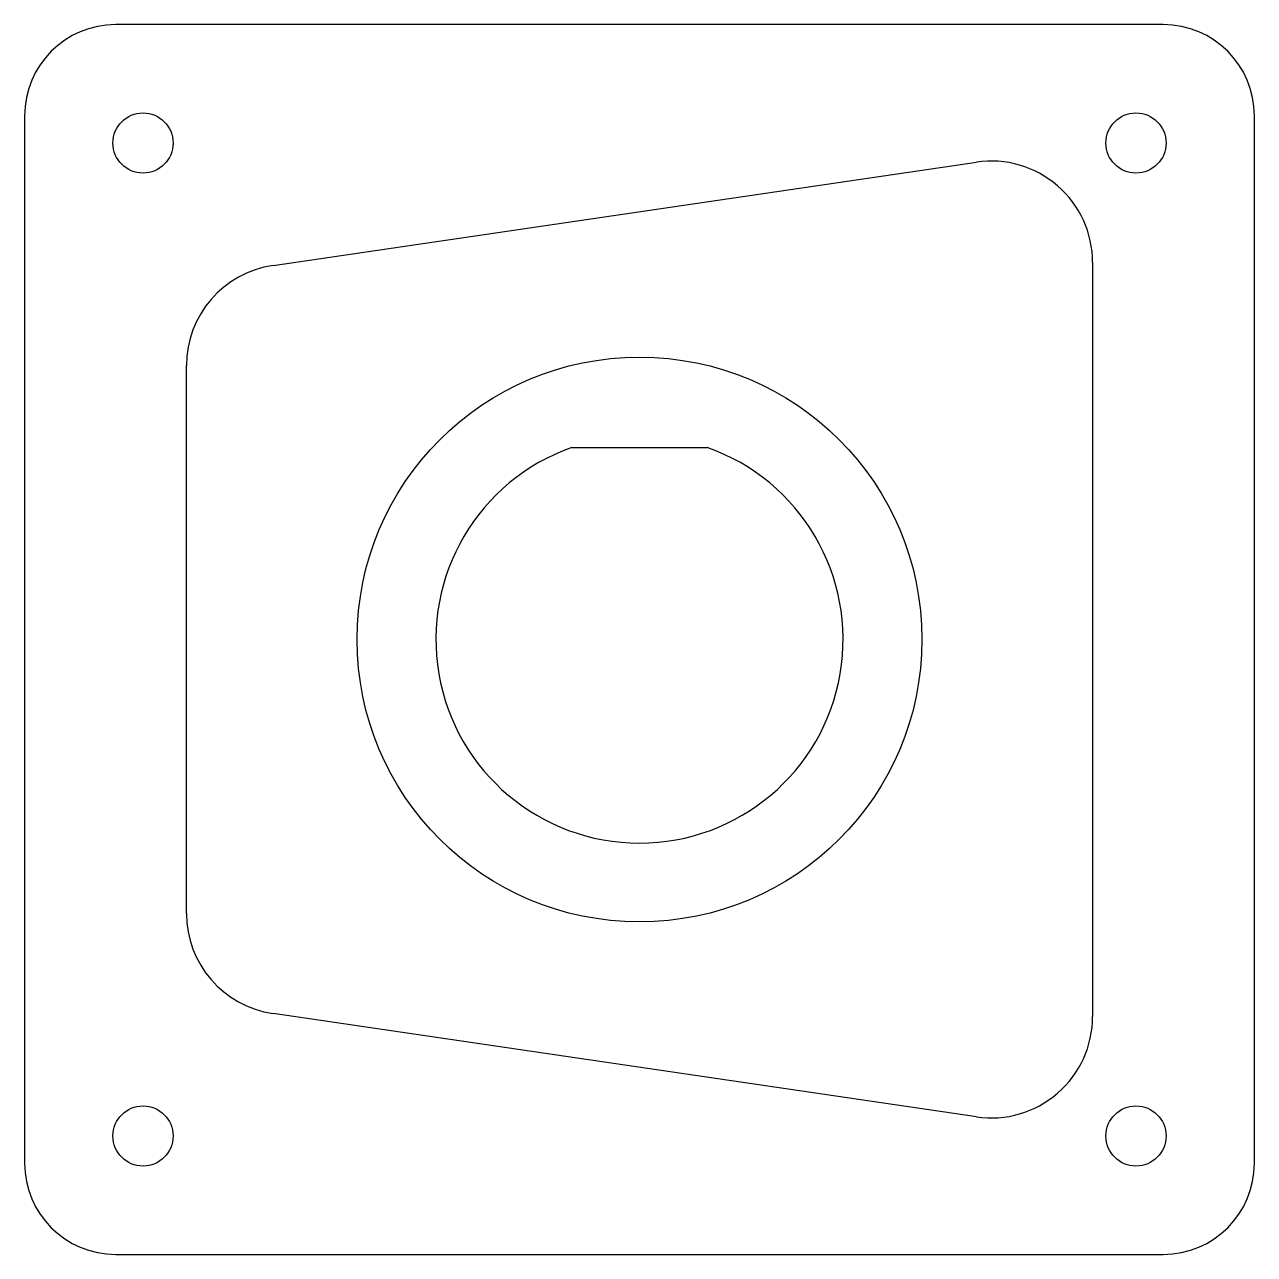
# Model space of a CAD drawing. Header units: millimetres. Extents: x -68 to 68, y -68 to 68.
import ezdxf

# ---------------------------------------------------------------- set-up
doc = ezdxf.new("R2010")
doc.units = ezdxf.units.MM
for name, color, linetype in [('CUT', 7, 'Continuous'), ('GASKET_RING', 7, 'Continuous'), ('SPOTFACE_TO_2P79MM', 7, 'Continuous')]:
    doc.layers.add(name, color=color, linetype=linetype)

msp = doc.modelspace()

# ---------------------------------------------------------------- linework, layer by layer
at = {"layer": 'CUT'}
for p, q in [((57.5, 67.5), (-57.5, 67.5)), ((-67.5, 57.5), (-67.5, -57.5)), ((67.5, -57.5), (67.5, 57.5)), ((-7.43, 21.08), (7.43, 21.08)), ((-57.5, -67.5), (57.5, -67.5))]:
    msp.add_line(p, q, dxfattribs=at)
for centre in [(-54.5, 54.5), (54.5, 54.5), (-54.5, -54.5), (54.5, -54.5)]:
    msp.add_circle(centre, 3.3, dxfattribs=at)
for centre, radius, start, end in [((-57.5, 57.5), 10, 90, 180), ((57.5, 57.5), 10, 0, 90), ((0, 0), 22.35, 109.407, 430.593), ((-57.5, -57.5), 10, 180, 270), ((57.5, -57.5), 10, 270, 360)]:
    msp.add_arc(centre, radius, start, end, dxfattribs=at)
at = {"layer": 'GASKET_RING'}
for p, q in [((57.5, 67.5), (-57.5, 67.5)), ((-67.5, 57.5), (-67.5, -57.5)), ((67.5, -57.5), (67.5, 57.5)), ((-40.22, 41.07), (36.99, 52.4)), ((49.74, 41.39), (49.74, -41.39)), ((-49.74, -30.06), (-49.74, 30.06)), ((36.99, -52.4), (-40.22, -41.07)), ((-57.5, -67.5), (57.5, -67.5))]:
    msp.add_line(p, q, dxfattribs=at)
for centre in [(-54.5, 54.5), (54.5, 54.5), (-54.5, -54.5), (54.5, -54.5)]:
    msp.add_circle(centre, 3.3, dxfattribs=at)
for centre, radius, start, end in [((-57.5, 57.5), 10, 90, 180), ((57.5, 57.5), 10, 0, 90), ((38.61, 41.39), 11.13, 0, 98.348), ((-38.61, 30.06), 11.13, -261.652, -180), ((-38.61, -30.06), 11.13, -180, -98.348), ((38.61, -41.39), 11.13, -98.348, 0), ((-57.5, -57.5), 10, 180, 270), ((57.5, -57.5), 10, 270, 360)]:
    msp.add_arc(centre, radius, start, end, dxfattribs=at)
at = {"layer": 'SPOTFACE_TO_2P79MM'}
msp.add_circle((0, 0), 31, dxfattribs=at)

doc.saveas('drawing.dxf')
